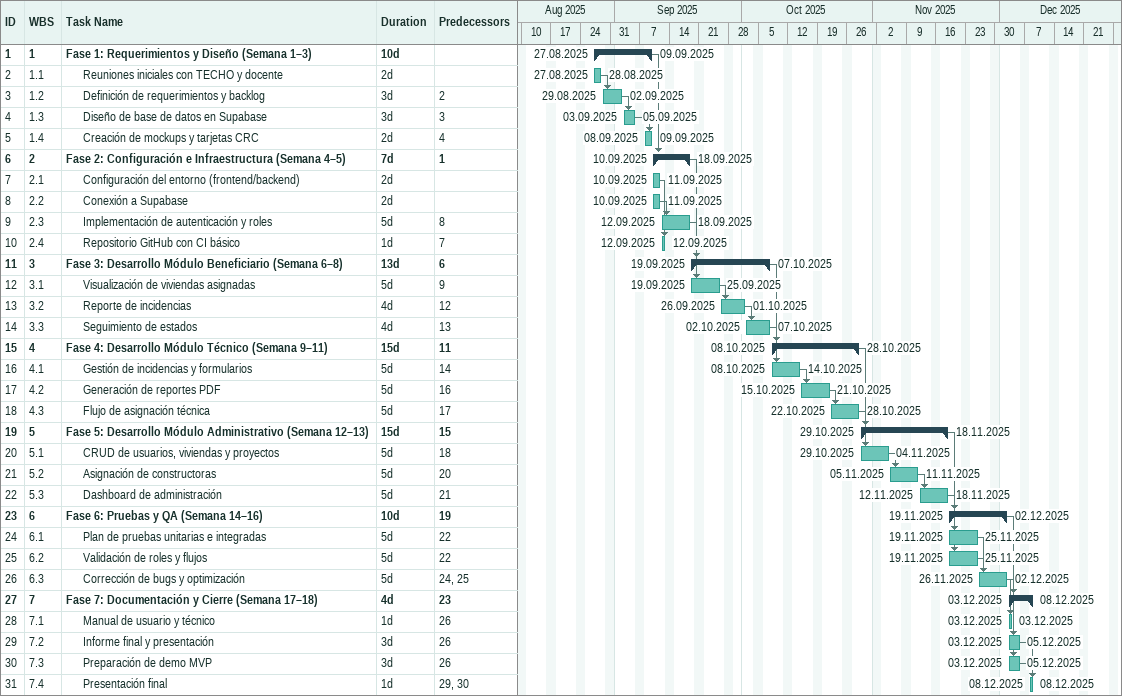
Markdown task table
| ID | WBS | Task | Duration | Start | Finish | Predecessors |
|---|---|---|---|---|---|---|
| 1 | 1 | **Fase 1: Requerimientos y Diseño (Semana 1–3)** | 10d | 2025-08-27 | 2025-09-09 |  |
| 2 | 1.1 | Reuniones iniciales con TECHO y docente | 2d | 2025-08-27 | 2025-08-28 |  |
| 3 | 1.2 | Definición de requerimientos y backlog | 3d | 2025-08-29 | 2025-09-02 | 2 |
| 4 | 1.3 | Diseño de base de datos en Supabase | 3d | 2025-09-03 | 2025-09-05 | 3 |
| 5 | 1.4 | Creación de mockups y tarjetas CRC | 2d | 2025-09-08 | 2025-09-09 | 4 |
| 6 | 2 | **Fase 2: Configuración e Infraestructura (Semana 4–5)** | 7d | 2025-09-10 | 2025-09-18 | 1 |
| 7 | 2.1 | Configuración del entorno (frontend/backend) | 2d | 2025-09-10 | 2025-09-11 |  |
| 8 | 2.2 | Conexión a Supabase | 2d | 2025-09-10 | 2025-09-11 |  |
| 9 | 2.3 | Implementación de autenticación y roles | 5d | 2025-09-12 | 2025-09-18 | 8 |
| 10 | 2.4 | Repositorio GitHub con CI básico | 1d | 2025-09-12 | 2025-09-12 | 7 |
| 11 | 3 | **Fase 3: Desarrollo Módulo Beneficiario (Semana 6–8)** | 13d | 2025-09-19 | 2025-10-07 | 6 |
| 12 | 3.1 | Visualización de viviendas asignadas | 5d | 2025-09-19 | 2025-09-25 | 9 |
| 13 | 3.2 | Reporte de incidencias | 4d | 2025-09-26 | 2025-10-01 | 12 |
| 14 | 3.3 | Seguimiento de estados | 4d | 2025-10-02 | 2025-10-07 | 13 |
| 15 | 4 | **Fase 4: Desarrollo Módulo Técnico (Semana 9–11)** | 15d | 2025-10-08 | 2025-10-28 | 11 |
| 16 | 4.1 | Gestión de incidencias y formularios | 5d | 2025-10-08 | 2025-10-14 | 14 |
| 17 | 4.2 | Generación de reportes PDF | 5d | 2025-10-15 | 2025-10-21 | 16 |
| 18 | 4.3 | Flujo de asignación técnica | 5d | 2025-10-22 | 2025-10-28 | 17 |
| 19 | 5 | **Fase 5: Desarrollo Módulo Administrativo (Semana 12–13)** | 15d | 2025-10-29 | 2025-11-18 | 15 |
| 20 | 5.1 | CRUD de usuarios, viviendas y proyectos | 5d | 2025-10-29 | 2025-11-04 | 18 |
| 21 | 5.2 | Asignación de constructoras | 5d | 2025-11-05 | 2025-11-11 | 20 |
| 22 | 5.3 | Dashboard de administración | 5d | 2025-11-12 | 2025-11-18 | 21 |
| 23 | 6 | **Fase 6: Pruebas y QA (Semana 14–16)** | 10d | 2025-11-19 | 2025-12-02 | 19 |
| 24 | 6.1 | Plan de pruebas unitarias e integradas | 5d | 2025-11-19 | 2025-11-25 | 22 |
| 25 | 6.2 | Validación de roles y flujos | 5d | 2025-11-19 | 2025-11-25 | 22 |
| 26 | 6.3 | Corrección de bugs y optimización | 5d | 2025-11-26 | 2025-12-02 | 24, 25 |
| 27 | 7 | **Fase 7: Documentación y Cierre (Semana 17–18)** | 4d | 2025-12-03 | 2025-12-08 | 23 |
| 28 | 7.1 | Manual de usuario y técnico | 1d | 2025-12-03 | 2025-12-03 | 26 |
| 29 | 7.2 | Informe final y presentación | 3d | 2025-12-03 | 2025-12-05 | 26 |
| 30 | 7.3 | Preparación de demo MVP | 3d | 2025-12-03 | 2025-12-05 | 26 |
| 31 | 7.4 | Presentación final | 1d | 2025-12-08 | 2025-12-08 | 29, 30 |
